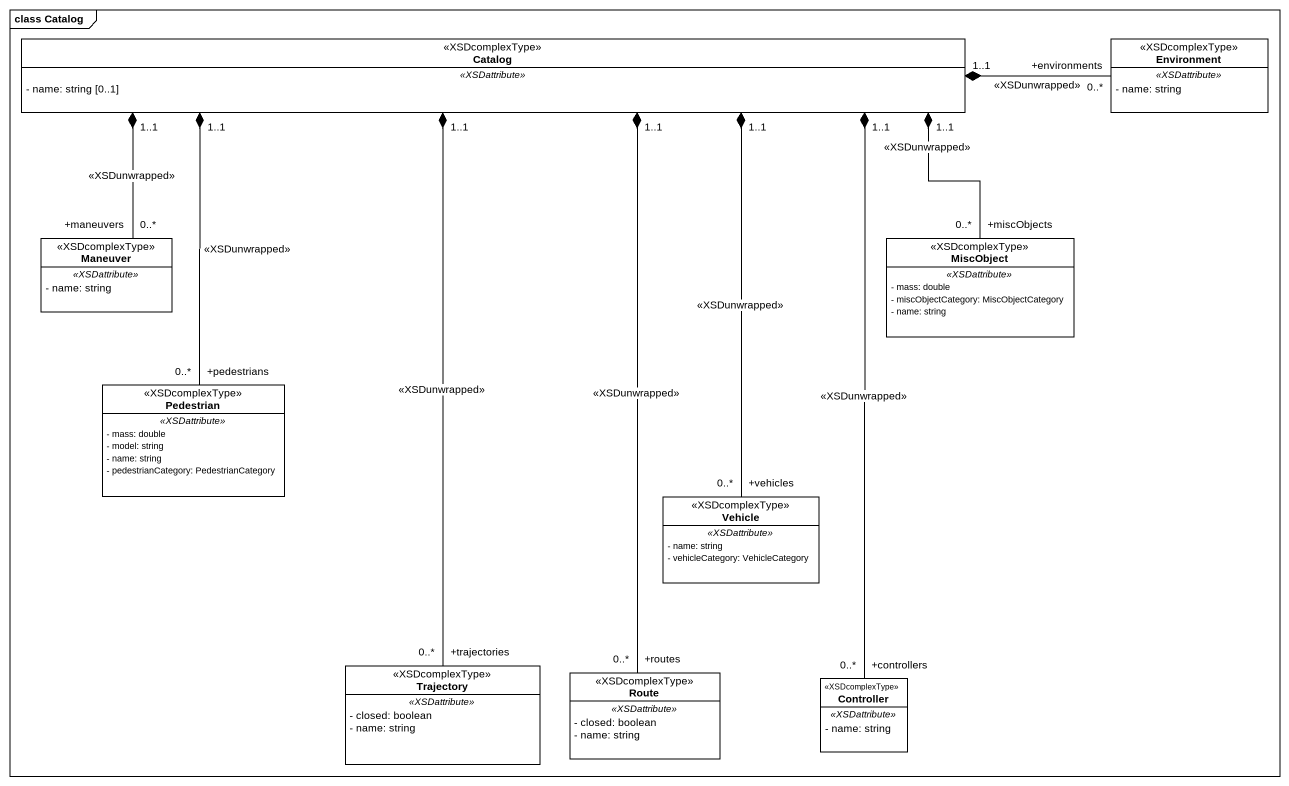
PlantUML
@startuml
mainframe class Catalog
hide circle
hide empty members
skinparam classAttributeIconSize 0
class Catalog <<XSDcomplexType>> {
  .. <<XSDattribute>> ..
  - name: string [0..1]
}
class Environment <<XSDcomplexType>> {
  .. <<XSDattribute>> ..
  - name: string
}
class Maneuver <<XSDcomplexType>> {
  .. <<XSDattribute>> ..
  - name: string
}
class MiscObject <<XSDcomplexType>> {
  .. <<XSDattribute>> ..
  - mass: double
  - miscObjectCategory: MiscObjectCategory
  - name: string
}
class Pedestrian <<XSDcomplexType>> {
  .. <<XSDattribute>> ..
  - mass: double
  - model: string
  - name: string
  - pedestrianCategory: PedestrianCategory
}
class Vehicle <<XSDcomplexType>> {
  .. <<XSDattribute>> ..
  - name: string
  - vehicleCategory: VehicleCategory
}
class Trajectory <<XSDcomplexType>> {
  .. <<XSDattribute>> ..
  - closed: boolean
  - name: string
}
class Route <<XSDcomplexType>> {
  .. <<XSDattribute>> ..
  - closed: boolean
  - name: string
}
class Controller <<XSDcomplexType>> {
  .. <<XSDattribute>> ..
  - name: string
}
Catalog "1..1" *-right- "+environments\n0..*" Environment : <<XSDunwrapped>>
Catalog "1..1" *-left- "+maneuvers\n0..*" Maneuver : <<XSDunwrapped>>
Catalog "1..1" *-right- "+miscObjects\n0..*" MiscObject : <<XSDunwrapped>>
Catalog "1..1" *-- "+pedestrians\n0..*" Pedestrian : <<XSDunwrapped>>
Catalog "1..1" *-- "+vehicles\n0..*" Vehicle : <<XSDunwrapped>>
Catalog "1..1" *-- "+trajectories\n0..*" Trajectory : <<XSDunwrapped>>
Catalog "1..1" *-- "+routes\n0..*" Route : <<XSDunwrapped>>
Catalog "1..1" *-- "+controllers\n0..*" Controller : <<XSDunwrapped>>
@enduml
